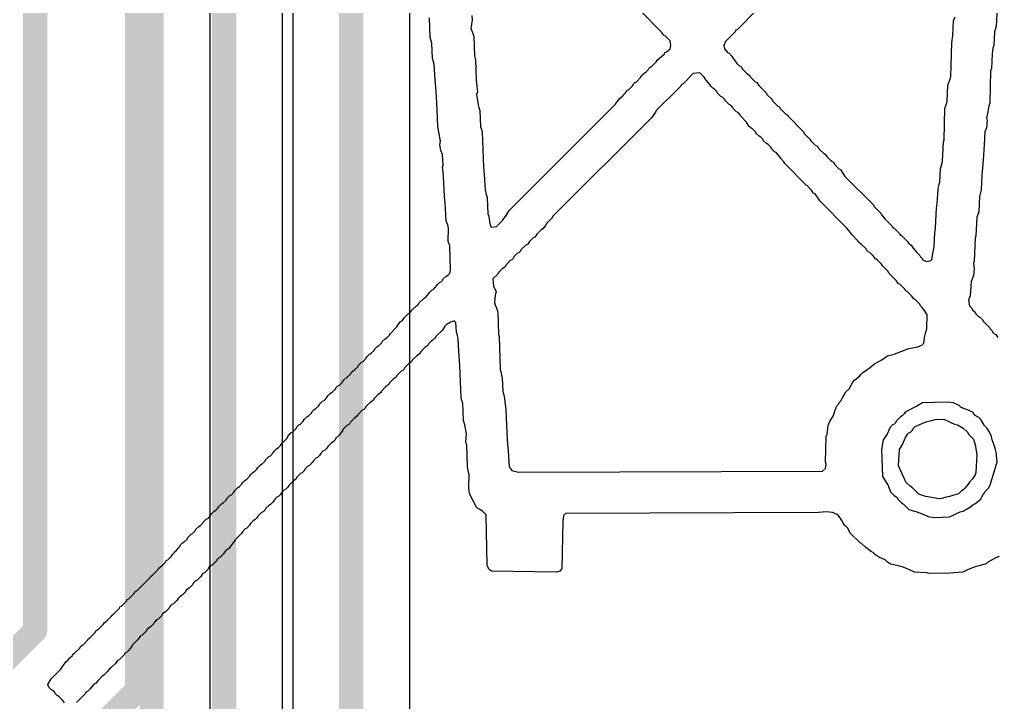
# Model space of a CAD drawing. Header units: millimetres. Extents: x 0 to 172, y 0 to 138.
# Drawn here: x 14.38 to 22.61, y 73.26 to 79.02 of the extents above; entities that cross this region are included whole.
import ezdxf

# ---------------------------------------------------------------- set-up
doc = ezdxf.new("R2010")
doc.units = ezdxf.units.MM
for name, color, linetype in [('BottomLayer', 5, 'Continuous'), ('TopLayer', 1, 'Continuous'), ('TopOverlay', 2, 'Continuous')]:
    doc.layers.add(name, color=color, linetype=linetype)

msp = doc.modelspace()

# ---------------------------------------------------------------- linework, layer by layer
at = {"layer": 'BottomLayer'}
for p, q in [((15.9829, 67.3437), (15.9829, 81.7281)), ((17.6625, 68.1031), (17.6625, 81.4024)), ((16.6783, 81.1985), (16.6783, 68.1031))]:
    msp.add_line(p, q, dxfattribs=at)
at = {"layer": 'BottomLayer', "const_width": 0.2032}
for points in [[(15.4909, 67.1399), (15.4909, 82.2516)], [(17.1704, 67.8434), (17.1704, 81.4024)]]:
    msp.add_lwpolyline(points, dxfattribs=at)
at = {"layer": 'TopLayer'}
msp.add_line((16.5929, 72.819), (16.5929, 88.9031), dxfattribs=at)
at = {"layer": 'TopLayer', "const_width": 0.2032}
for points in [[(16.1008, 72.819), (16.1008, 88.9031)], [(15.367, 73.367), (15.367, 88.4982)], [(14.5094, 73.8692), (14.5094, 88.2082)], [(11.4046, 70.7644), (14.5094, 73.8692)], [(10.2244, 68.2244), (15.367, 73.367)]]:
    msp.add_lwpolyline(points, dxfattribs=at)
at = {"layer": 'TopLayer', "const_width": 0.1016}
for points in [[(14.4586, 73.8692, 1), (14.5602, 73.8692, 1)], [(14.4586, 73.8692, 1), (14.5602, 73.8692, 1)], [(15.3162, 73.367, 1), (15.4178, 73.367, 1)], [(15.3162, 73.367, 1), (15.4178, 73.367, 1)]]:
    msp.add_lwpolyline(points, format="xyb", close=True, dxfattribs=at)
at = {"layer": 'TopOverlay'}
for p, q in [((18.1845, 79.0502), (18.1879, 79.0126)), ((19.7867, 78.9064), (19.6018, 79.0913)), ((20.581, 79.0913), (20.4201, 78.9304)), ((22.2414, 79.0057), (22.2551, 79.0399)), ((22.6077, 79.1118), (22.6009, 78.9612)), ((17.8353, 78.8653), (17.8284, 79.0297)), ((18.1811, 78.9578), (18.1776, 78.9407)), ((18.1879, 79.0126), (18.1811, 78.9578)), ((22.2345, 78.8825), (22.2414, 79.0057)), ((22.6009, 78.9612), (22.594, 78.9407)), ((18.1776, 78.9407), (18.1845, 78.9201)), ((18.1845, 78.9201), (18.2016, 78.8756)), ((18.2016, 78.8756), (18.2085, 78.7113)), ((19.7936, 78.8927), (19.7867, 78.9064)), ((19.8038, 78.8825), (19.7936, 78.8927)), ((19.8175, 78.8756), (19.8038, 78.8825)), ((19.8552, 78.838), (19.8175, 78.8756)), ((20.4029, 78.9133), (20.3584, 78.8688)), ((20.4098, 78.927), (20.4029, 78.9133)), ((20.4201, 78.9304), (20.4098, 78.927)), ((22.2277, 78.8208), (22.2345, 78.8825)), ((22.5872, 78.9133), (22.5803, 78.7969)), ((22.594, 78.9407), (22.5872, 78.9133)), ((17.8421, 78.838), (17.8353, 78.8653)), ((17.849, 78.8174), (17.8421, 78.838)), ((17.8558, 78.6873), (17.849, 78.8174)), ((19.862, 78.7969), (19.8552, 78.838)), ((19.8552, 78.7695), (19.862, 78.7969)), ((20.3208, 78.8311), (20.3071, 78.7969)), ((20.3071, 78.7969), (20.3139, 78.7695)), ((20.355, 78.8653), (20.3208, 78.8311)), ((20.3584, 78.8688), (20.355, 78.8653)), ((22.2174, 78.5367), (22.2277, 78.8208)), ((22.5803, 78.7969), (22.5735, 78.7763)), ((18.2085, 78.7113), (18.2153, 78.677)), ((19.7867, 78.7079), (19.8072, 78.7284)), ((19.8072, 78.7284), (19.8107, 78.7387)), ((19.8107, 78.7387), (19.8244, 78.7455)), ((19.8244, 78.7455), (19.8552, 78.7695)), ((20.3139, 78.7695), (20.3379, 78.7387)), ((20.3379, 78.7387), (20.3516, 78.7318)), ((20.3516, 78.7318), (20.3756, 78.7079)), ((22.5666, 78.7284), (22.5598, 78.6051)), ((22.5735, 78.7763), (22.5666, 78.7284)), ((17.8627, 78.6599), (17.8558, 78.6873)), ((17.8695, 78.6394), (17.8627, 78.6599)), ((17.8764, 78.5093), (17.8695, 78.6394)), ((18.2153, 78.677), (18.2221, 78.5059)), ((19.7011, 78.6223), (19.7388, 78.6599)), ((19.7388, 78.6599), (19.7456, 78.6736)), ((19.7456, 78.6736), (19.7867, 78.7079)), ((20.3756, 78.7079), (20.3824, 78.6942)), ((20.3824, 78.6942), (20.4166, 78.6462)), ((20.4166, 78.6462), (20.4338, 78.6291)), ((20.4338, 78.6291), (20.4474, 78.6223)), ((19.6155, 78.5435), (19.6566, 78.5778)), ((19.6566, 78.5778), (19.6703, 78.5915)), ((19.6703, 78.5915), (19.6772, 78.6051)), ((19.6772, 78.6051), (19.6874, 78.6154)), ((19.6874, 78.6154), (19.7011, 78.6223)), ((20.0503, 78.5606), (19.9613, 78.4716)), ((20.1051, 78.5675), (20.0503, 78.5606)), ((20.1428, 78.5298), (20.1051, 78.5675)), ((20.4474, 78.6223), (20.4577, 78.612)), ((20.4577, 78.612), (20.4646, 78.5983)), ((20.4646, 78.5983), (20.5022, 78.5606)), ((20.5022, 78.5606), (20.5159, 78.5538)), ((20.5159, 78.5538), (20.5262, 78.5435)), ((22.5529, 78.5846), (22.5461, 78.3107)), ((22.5598, 78.6051), (22.5529, 78.5846)), ((17.8866, 78.4169), (17.8764, 78.5093)), ((18.2221, 78.5059), (18.229, 78.4511)), ((19.5402, 78.4614), (19.5471, 78.4751)), ((19.5471, 78.4751), (19.5573, 78.4853)), ((19.5573, 78.4853), (19.571, 78.4922)), ((19.571, 78.4922), (19.6087, 78.5298)), ((19.6087, 78.5298), (19.6155, 78.5435)), ((19.951, 78.4682), (19.9442, 78.4545)), ((19.9613, 78.4716), (19.951, 78.4682)), ((20.1496, 78.5161), (20.1428, 78.5298)), ((20.1599, 78.5059), (20.1496, 78.5161)), ((20.1907, 78.4682), (20.1599, 78.5059)), ((20.1975, 78.4545), (20.1907, 78.4682)), ((20.5262, 78.5435), (20.533, 78.5298)), ((20.533, 78.5298), (20.5707, 78.4922)), ((20.5707, 78.4922), (20.5844, 78.4853)), ((20.5844, 78.4853), (20.6015, 78.4614)), ((22.1866, 78.3278), (22.1935, 78.4648)), ((22.1935, 78.4648), (22.2106, 78.5093)), ((22.2106, 78.5093), (22.2174, 78.5367)), ((17.8935, 78.2594), (17.8866, 78.4169)), ((18.2324, 78.4066), (18.2256, 78.386)), ((18.2256, 78.386), (18.2393, 78.297)), ((18.229, 78.4511), (18.2324, 78.4066)), ((19.458, 78.3724), (19.4649, 78.386)), ((19.4649, 78.386), (19.4786, 78.3997)), ((19.4786, 78.3997), (19.4854, 78.4134)), ((19.4854, 78.4134), (19.5094, 78.4305)), ((19.5094, 78.4305), (19.5402, 78.4614)), ((19.9442, 78.4545), (19.7388, 78.2491)), ((20.2146, 78.4374), (20.1975, 78.4545)), ((20.2283, 78.4305), (20.2146, 78.4374)), ((20.2455, 78.4134), (20.2283, 78.4305)), ((20.2523, 78.3997), (20.2455, 78.4134)), ((20.2831, 78.3689), (20.2523, 78.3997)), ((20.6015, 78.4614), (20.6631, 78.3997)), ((20.6631, 78.3997), (20.67, 78.386)), ((20.67, 78.386), (20.7111, 78.345)), ((18.4995, 77.4069), (19.3964, 78.3039)), ((19.3964, 78.3039), (19.4033, 78.3176)), ((19.4033, 78.3176), (19.4341, 78.3552)), ((19.4341, 78.3552), (19.458, 78.3724)), ((20.2968, 78.3621), (20.2831, 78.3689)), ((20.3139, 78.345), (20.2968, 78.3621)), ((20.3208, 78.3313), (20.3139, 78.345)), ((20.3516, 78.3005), (20.3208, 78.3313)), ((20.3653, 78.2936), (20.3516, 78.3005)), ((20.7111, 78.345), (20.7179, 78.3313)), ((20.7179, 78.3313), (20.7624, 78.2868)), ((22.1763, 78.2902), (22.1866, 78.3278)), ((22.5461, 78.3107), (22.5392, 78.2902)), ((17.9003, 78.1156), (17.8935, 78.2594)), ((18.2393, 78.297), (18.2461, 78.2765)), ((18.2461, 78.2765), (18.253, 78.2491)), ((18.253, 78.2491), (18.2598, 78.1122)), ((19.7319, 78.2354), (19.6977, 78.1875)), ((19.7388, 78.2491), (19.7319, 78.2354)), ((20.3824, 78.2765), (20.3653, 78.2936)), ((20.3893, 78.2628), (20.3824, 78.2765)), ((20.4132, 78.2388), (20.3893, 78.2628)), ((20.4269, 78.232), (20.4132, 78.2388)), ((20.444, 78.2149), (20.4269, 78.232)), ((20.7624, 78.2868), (20.7727, 78.2833)), ((20.7727, 78.2833), (20.7795, 78.2696)), ((20.7795, 78.2696), (20.8309, 78.2183)), ((20.8309, 78.2183), (20.8412, 78.2149)), ((22.1626, 78.0026), (22.1695, 78.2696)), ((22.1695, 78.2696), (22.1763, 78.2902)), ((22.529, 78.2388), (22.5221, 78.1977)), ((22.5392, 78.2902), (22.529, 78.2388)), ((19.6977, 78.1875), (18.8692, 77.359)), ((20.4509, 78.2012), (20.444, 78.2149)), ((20.4988, 78.1532), (20.4509, 78.2012)), ((20.5193, 78.119), (20.4988, 78.1532)), ((20.8412, 78.2149), (20.848, 78.2012)), ((20.848, 78.2012), (20.9781, 78.0711)), ((22.5221, 78.1977), (22.5187, 78.1875)), ((22.5187, 78.1875), (22.5255, 78.1669)), ((22.5255, 78.1669), (22.5187, 78.1053)), ((17.9209, 77.9923), (17.9003, 78.1156)), ((18.2598, 78.1122), (18.2667, 78.0916)), ((18.2667, 78.0916), (18.2735, 78.0642)), ((18.2735, 78.0642), (18.2838, 77.7732)), ((20.5365, 78.1019), (20.5193, 78.119)), ((20.5502, 78.095), (20.5365, 78.1019)), ((20.5741, 78.0711), (20.5502, 78.095)), ((20.581, 78.0574), (20.5741, 78.0711)), ((20.6049, 78.0334), (20.581, 78.0574)), ((20.9781, 78.0711), (20.9849, 78.0574)), ((20.9849, 78.0574), (21.0329, 78.0095)), ((22.505, 78.0711), (22.4982, 77.9615)), ((22.5187, 78.1053), (22.505, 78.0711)), ((17.9175, 77.9615), (17.9209, 77.9923)), ((20.6186, 78.0266), (20.6049, 78.0334)), ((20.6357, 78.0095), (20.6186, 78.0266)), ((20.6426, 77.9958), (20.6357, 78.0095)), ((20.6666, 77.9718), (20.6426, 77.9958)), ((20.6803, 77.9649), (20.6666, 77.9718)), ((21.0329, 78.0095), (21.0397, 77.9958)), ((21.0397, 77.9958), (21.0774, 77.9581)), ((22.1489, 77.8246), (22.1558, 77.9821)), ((22.1558, 77.9821), (22.1626, 78.0026)), ((17.9243, 77.9136), (17.9175, 77.9615)), ((17.938, 77.8794), (17.9243, 77.9136)), ((20.7042, 77.941), (20.6803, 77.9649)), ((20.7111, 77.9273), (20.7042, 77.941)), ((20.735, 77.9033), (20.7111, 77.9273)), ((20.7487, 77.8965), (20.735, 77.9033)), ((20.7795, 77.8588), (20.7487, 77.8965)), ((21.0774, 77.9581), (21.0911, 77.9513)), ((21.0911, 77.9513), (21.1013, 77.941)), ((21.1013, 77.941), (21.1082, 77.9273)), ((21.1082, 77.9273), (21.1459, 77.8896)), ((21.1459, 77.8896), (21.1595, 77.8828)), ((22.4982, 77.9615), (22.4913, 77.8314)), ((17.9448, 77.7903), (17.938, 77.8794)), ((20.7864, 77.8451), (20.7795, 77.8588)), ((20.8138, 77.8177), (20.7864, 77.8451)), ((20.8206, 77.804), (20.8138, 77.8177)), ((21.0021, 77.6226), (20.8206, 77.804)), ((21.1595, 77.8828), (21.1767, 77.8588)), ((21.1767, 77.8588), (21.2075, 77.828)), ((21.2075, 77.828), (21.2212, 77.8212)), ((21.2212, 77.8212), (21.2314, 77.8109)), ((21.2314, 77.8109), (21.2383, 77.7972)), ((22.1421, 77.7972), (22.1489, 77.8246)), ((22.4913, 77.8314), (22.481, 77.7048)), ((17.938, 77.7698), (17.9448, 77.7903)), ((17.9414, 77.7595), (17.938, 77.7698)), ((17.9483, 77.6979), (17.9414, 77.7595)), ((18.2838, 77.7732), (18.2906, 77.7116)), ((21.2383, 77.7972), (21.2759, 77.7595)), ((21.2759, 77.7595), (21.2896, 77.7527)), ((21.2896, 77.7527), (21.3273, 77.6945)), ((22.125, 77.65), (22.1318, 77.7595)), ((22.1318, 77.7595), (22.1421, 77.7972)), ((17.9551, 77.5267), (17.9483, 77.6979)), ((18.2906, 77.7116), (18.2975, 77.5815)), ((21.3273, 77.6945), (21.5669, 77.4548)), ((22.1181, 77.6226), (22.125, 77.65)), ((22.481, 77.7048), (22.4742, 77.5815)), ((18.2975, 77.5815), (18.3077, 77.5439)), ((21.0158, 77.6157), (21.0021, 77.6226)), ((21.0192, 77.6055), (21.0158, 77.6157)), ((21.0466, 77.5781), (21.0192, 77.6055)), ((21.0534, 77.5644), (21.0466, 77.5781)), ((21.0637, 77.5541), (21.0534, 77.5644)), ((22.1044, 77.4651), (22.1113, 77.5884)), ((22.1113, 77.5884), (22.1181, 77.6226)), ((22.4742, 77.5815), (22.4605, 77.5267)), ((17.962, 77.472), (17.9551, 77.5267)), ((18.3077, 77.5439), (18.3146, 77.5165)), ((18.3146, 77.5165), (18.3214, 77.3795)), ((21.0774, 77.5473), (21.0637, 77.5541)), ((21.1082, 77.5028), (21.0774, 77.5473)), ((21.115, 77.4891), (21.1082, 77.5028)), ((21.3444, 77.2597), (21.115, 77.4891)), ((22.4605, 77.5267), (22.4536, 77.3966)), ((17.9688, 77.3213), (17.962, 77.472)), ((18.4721, 77.359), (18.4995, 77.4069)), ((21.5669, 77.4548), (21.5738, 77.4411)), ((21.5738, 77.4411), (21.6286, 77.3864)), ((22.0908, 77.2597), (22.0976, 77.4309)), ((22.0976, 77.4309), (22.1044, 77.4651)), ((22.4536, 77.3966), (22.4365, 77.3521)), ((17.9825, 77.2871), (17.9688, 77.3213)), ((18.3214, 77.3795), (18.3283, 77.359)), ((18.3283, 77.359), (18.3351, 77.3111)), ((18.3351, 77.3111), (18.342, 77.2768)), ((18.3933, 77.2734), (18.4447, 77.3247)), ((18.4447, 77.3247), (18.4515, 77.3384)), ((18.4515, 77.3384), (18.4721, 77.359)), ((18.8623, 77.3453), (18.8144, 77.2974)), ((18.8692, 77.359), (18.8623, 77.3453)), ((21.6286, 77.3864), (21.6354, 77.3727)), ((21.6354, 77.3727), (21.6662, 77.335)), ((21.6662, 77.335), (21.7244, 77.2768)), ((22.4365, 77.3521), (22.4297, 77.1947)), ((17.9893, 77.2597), (17.9825, 77.2871)), ((17.9859, 77.1467), (17.9893, 77.2597)), ((18.342, 77.2768), (18.3522, 77.2665)), ((18.3522, 77.2665), (18.3933, 77.2734)), ((18.7699, 77.246), (18.7323, 77.2083)), ((18.7836, 77.2529), (18.7699, 77.246)), ((18.8076, 77.2837), (18.7836, 77.2529)), ((18.8144, 77.2974), (18.8076, 77.2837)), ((21.3752, 77.222), (21.3444, 77.2597)), ((21.7244, 77.2768), (21.7279, 77.2665)), ((21.7279, 77.2665), (21.7415, 77.2597)), ((21.7415, 77.2597), (21.7861, 77.2152)), ((22.0839, 77.2186), (22.0908, 77.2597)), ((17.9996, 77.1125), (17.9859, 77.1467)), ((18.6706, 77.1467), (18.6638, 77.133)), ((18.7014, 77.1775), (18.6706, 77.1467)), ((18.7151, 77.1844), (18.7014, 77.1775)), ((18.7254, 77.1947), (18.7151, 77.1844)), ((18.7323, 77.2083), (18.7254, 77.1947)), ((21.3821, 77.2083), (21.3752, 77.222)), ((21.4369, 77.1536), (21.3821, 77.2083)), ((21.4437, 77.1399), (21.4369, 77.1536)), ((21.7861, 77.2152), (21.7895, 77.2049)), ((21.7895, 77.2049), (21.8032, 77.1981)), ((21.8032, 77.1981), (21.8545, 77.1467)), ((21.8545, 77.1467), (21.8614, 77.133)), ((22.0771, 77.1022), (22.0839, 77.2186)), ((22.4228, 77.1741), (22.416, 76.9824)), ((22.4297, 77.1947), (22.4228, 77.1741)), ((18.0065, 76.9071), (17.9996, 77.1125)), ((18.5953, 77.0646), (18.585, 77.0543)), ((18.6022, 77.0783), (18.5953, 77.0646)), ((18.6398, 77.1159), (18.6022, 77.0783)), ((18.6535, 77.1228), (18.6398, 77.1159)), ((18.6638, 77.133), (18.6535, 77.1228)), ((21.454, 77.1296), (21.4437, 77.1399)), ((21.4677, 77.1228), (21.454, 77.1296)), ((21.5053, 77.0851), (21.4677, 77.1228)), ((21.5122, 77.0714), (21.5053, 77.0851)), ((21.5224, 77.0611), (21.5122, 77.0714)), ((21.8614, 77.133), (21.8853, 77.1159)), ((21.8853, 77.1159), (21.9025, 77.0919)), ((21.9025, 77.0919), (21.9333, 77.0543)), ((22.0702, 77.0611), (22.0771, 77.1022)), ((18.5097, 76.9858), (18.4721, 76.9482)), ((18.5234, 76.9927), (18.5097, 76.9858)), ((18.5337, 77.0029), (18.5234, 76.9927)), ((18.5405, 77.0166), (18.5337, 77.0029)), ((18.5713, 77.0474), (18.5405, 77.0166)), ((18.585, 77.0543), (18.5713, 77.0474)), ((21.5361, 77.0543), (21.5224, 77.0611)), ((21.5669, 77.0235), (21.5361, 77.0543)), ((21.5841, 76.9995), (21.5669, 77.0235)), ((21.5978, 76.9927), (21.5841, 76.9995)), ((21.6354, 76.955), (21.5978, 76.9927)), ((21.9333, 77.0543), (21.9572, 77.0303)), ((21.9572, 77.0303), (21.9641, 77.0166)), ((21.9641, 77.0166), (21.9778, 77.0029)), ((21.9778, 77.0029), (21.9812, 76.9927)), ((21.9812, 76.9927), (22.0154, 76.979)), ((22.0154, 76.979), (22.0497, 76.9858)), ((22.0497, 76.9858), (22.0599, 76.9961)), ((22.0599, 76.9961), (22.0702, 77.0611)), ((22.416, 76.9824), (22.4091, 76.9619)), ((17.9996, 76.8797), (18.0065, 76.9071)), ((18.4413, 76.9173), (18.4104, 76.8865)), ((18.4549, 76.9242), (18.4413, 76.9173)), ((18.4652, 76.9345), (18.4549, 76.9242)), ((18.4721, 76.9482), (18.4652, 76.9345)), ((21.6423, 76.9413), (21.6354, 76.955)), ((21.6902, 76.8934), (21.6423, 76.9413)), ((22.4091, 76.9619), (22.416, 76.9139)), ((22.416, 76.9139), (22.4091, 76.8591)), ((17.9277, 76.8078), (17.938, 76.8181)), ((17.938, 76.8181), (17.9448, 76.8318)), ((17.9448, 76.8318), (17.9688, 76.8557)), ((17.9688, 76.8557), (17.9825, 76.8626)), ((17.9825, 76.8626), (17.9996, 76.8797)), ((18.4036, 76.8728), (18.3625, 76.8318)), ((18.3625, 76.8318), (18.3694, 76.7701)), ((18.4104, 76.8865), (18.4036, 76.8728)), ((21.697, 76.8797), (21.6902, 76.8934)), ((21.7587, 76.8181), (21.697, 76.8797)), ((21.7758, 76.7941), (21.7587, 76.8181)), ((22.4091, 76.8591), (22.3886, 76.8112)), ((17.8319, 76.7188), (17.8524, 76.7393)), ((17.8524, 76.7393), (17.8661, 76.7462)), ((17.8661, 76.7462), (17.9003, 76.7872)), ((17.9003, 76.7872), (17.914, 76.8009)), ((17.914, 76.8009), (17.9277, 76.8078)), ((18.3694, 76.7701), (18.3899, 76.7222)), ((21.7895, 76.7872), (21.7758, 76.7941)), ((21.834, 76.7427), (21.7895, 76.7872)), ((21.8408, 76.729), (21.834, 76.7427)), ((22.3886, 76.8112), (22.3818, 76.688)), ((17.7394, 76.6263), (17.7839, 76.6708)), ((17.7839, 76.6708), (17.7976, 76.6777)), ((17.7976, 76.6777), (17.8319, 76.7188)), ((18.3831, 76.6948), (18.3762, 76.6332)), ((18.3899, 76.7222), (18.3831, 76.6948)), ((21.8511, 76.7256), (21.8408, 76.729)), ((21.8888, 76.688), (21.8511, 76.7256)), ((21.9059, 76.664), (21.8888, 76.688)), ((21.9196, 76.6572), (21.9059, 76.664)), ((21.9572, 76.6195), (21.9196, 76.6572)), ((22.3818, 76.688), (22.3681, 76.6537)), ((22.3681, 76.6537), (22.3749, 76.6058)), ((17.6675, 76.5476), (17.6847, 76.5716)), ((17.6847, 76.5716), (17.7223, 76.6092)), ((17.7223, 76.6092), (17.7326, 76.6126)), ((17.7326, 76.6126), (17.7394, 76.6263)), ((18.3762, 76.6332), (18.3831, 76.6126)), ((18.3831, 76.6126), (18.3967, 76.5784)), ((18.3967, 76.5784), (18.4036, 76.551)), ((21.9641, 76.6058), (21.9572, 76.6195)), ((21.9778, 76.5921), (21.9641, 76.6058)), ((21.9846, 76.5784), (21.9778, 76.5921)), ((21.9983, 76.5647), (21.9846, 76.5784)), ((22.3749, 76.6058), (22.3954, 76.5853)), ((22.3954, 76.5853), (22.4023, 76.5716)), ((22.4023, 76.5716), (22.4228, 76.551)), ((17.5991, 76.4791), (17.6162, 76.5031)), ((17.6162, 76.5031), (17.6538, 76.5408)), ((17.6538, 76.5408), (17.6675, 76.5476)), ((18.4036, 76.551), (18.4104, 76.3662)), ((22.0189, 76.5305), (21.9983, 76.5647)), ((22.0154, 76.4107), (22.0189, 76.5305)), ((22.4228, 76.551), (22.4297, 76.5373)), ((22.4297, 76.5373), (22.4468, 76.5202)), ((22.4468, 76.5202), (22.4605, 76.5134)), ((22.4605, 76.5134), (22.4845, 76.4894)), ((22.4845, 76.4894), (22.4913, 76.4757)), ((17.4998, 76.373), (17.5546, 76.4278)), ((17.5546, 76.4278), (17.5614, 76.4415)), ((17.5614, 76.4415), (17.5854, 76.4723)), ((17.5854, 76.4723), (17.5991, 76.4791)), ((17.9585, 76.4346), (17.938, 76.4004)), ((17.9688, 76.4449), (17.9585, 76.4346)), ((18.003, 76.4654), (17.9688, 76.4449)), ((18.0373, 76.4791), (18.003, 76.4654)), ((18.051, 76.4654), (18.0373, 76.4791)), ((18.0578, 76.3833), (18.051, 76.4654)), ((22.0086, 76.3833), (22.0154, 76.4107)), ((22.4913, 76.4757), (22.5461, 76.4209)), ((22.5461, 76.4209), (22.5529, 76.4072)), ((22.5529, 76.4072), (22.5666, 76.3935)), ((17.4313, 76.3045), (17.4553, 76.3285)), ((17.4553, 76.3285), (17.469, 76.3353)), ((17.469, 76.3353), (17.4929, 76.3593)), ((17.4929, 76.3593), (17.4998, 76.373)), ((17.8764, 76.3319), (17.8353, 76.2977)), ((17.8832, 76.3456), (17.8764, 76.3319)), ((17.938, 76.4004), (17.8832, 76.3456)), ((18.0647, 76.3559), (18.0578, 76.3833)), ((18.0715, 76.3216), (18.0647, 76.3559)), ((18.0784, 76.1779), (18.0715, 76.3216)), ((18.4104, 76.3662), (18.4173, 76.3456)), ((18.4173, 76.3456), (18.4241, 76.0717)), ((21.9915, 76.2908), (21.9983, 76.3388)), ((21.9983, 76.3388), (22.0086, 76.3833)), ((22.5666, 76.3935), (22.5735, 76.3798)), ((22.5735, 76.3798), (22.5837, 76.3696)), ((22.5837, 76.3696), (22.5974, 76.3627)), ((22.5974, 76.3627), (22.6146, 76.3388)), ((17.3628, 76.2292), (17.3697, 76.2429)), ((17.3697, 76.2429), (17.3868, 76.26)), ((17.3868, 76.26), (17.4005, 76.2669)), ((17.4005, 76.2669), (17.4245, 76.2908)), ((17.4245, 76.2908), (17.4313, 76.3045)), ((17.7908, 76.2532), (17.7531, 76.2155)), ((17.8147, 76.2703), (17.7908, 76.2532)), ((17.8216, 76.284), (17.8147, 76.2703)), ((17.8353, 76.2977), (17.8216, 76.284)), ((21.8066, 76.2224), (21.8648, 76.2463)), ((21.8648, 76.2463), (21.9127, 76.2532)), ((21.9127, 76.2532), (21.9401, 76.26)), ((21.9401, 76.26), (21.9744, 76.2737)), ((21.9744, 76.2737), (21.9915, 76.2908)), ((17.2704, 76.1368), (17.2944, 76.1607)), ((17.2944, 76.1607), (17.3012, 76.1744)), ((17.3012, 76.1744), (17.3252, 76.1984)), ((17.3252, 76.1984), (17.3389, 76.2052)), ((17.3389, 76.2052), (17.3628, 76.2292)), ((17.7223, 76.1847), (17.6847, 76.147)), ((17.7463, 76.2018), (17.7223, 76.1847)), ((17.7531, 76.2155), (17.7463, 76.2018)), ((18.0852, 76.1025), (18.0784, 76.1779)), ((21.6388, 76.1505), (21.6868, 76.1847)), ((21.6868, 76.1847), (21.7415, 76.1984)), ((21.7415, 76.1984), (21.8066, 76.2224)), ((17.2019, 76.0683), (17.2259, 76.0923)), ((17.2259, 76.0923), (17.2327, 76.106)), ((17.2327, 76.106), (17.2567, 76.1299)), ((17.2567, 76.1299), (17.2704, 76.1368)), ((17.623, 76.0854), (17.6162, 76.0717)), ((17.6538, 76.1162), (17.623, 76.0854)), ((17.6778, 76.1334), (17.6538, 76.1162)), ((17.6847, 76.147), (17.6778, 76.1334)), ((18.0955, 75.8321), (18.0852, 76.1025)), ((21.4951, 76.0546), (21.543, 76.0888)), ((21.543, 76.0888), (21.5635, 76.1094)), ((21.5635, 76.1094), (21.5772, 76.1162)), ((21.5772, 76.1162), (21.6388, 76.1505)), ((17.1026, 75.9759), (17.1266, 75.9998)), ((17.1266, 75.9998), (17.1403, 76.0067)), ((17.1403, 76.0067), (17.1643, 76.0306)), ((17.1643, 76.0306), (17.1711, 76.0443)), ((17.1711, 76.0443), (17.1882, 76.0615)), ((17.1882, 76.0615), (17.2019, 76.0683)), ((17.5477, 76.0033), (17.5237, 75.9861)), ((17.5546, 76.017), (17.5477, 76.0033)), ((17.5922, 76.0546), (17.5546, 76.017)), ((17.6059, 76.0615), (17.5922, 76.0546)), ((17.6162, 76.0717), (17.6059, 76.0615)), ((18.4241, 76.0717), (18.431, 76.0512)), ((18.431, 76.0512), (18.4378, 76.0033)), ((18.4378, 76.0033), (18.4413, 75.9998)), ((18.4413, 75.9998), (18.4481, 75.8834)), ((21.4197, 75.9861), (21.4403, 76.0067)), ((21.4403, 76.0067), (21.4505, 76.0101)), ((21.4505, 76.0101), (21.4574, 76.0238)), ((21.4574, 76.0238), (21.4814, 76.0478)), ((21.4814, 76.0478), (21.4951, 76.0546)), ((17.0342, 75.9006), (17.041, 75.9142)), ((17.041, 75.9142), (17.0581, 75.9314)), ((17.0581, 75.9314), (17.0718, 75.9382)), ((17.0718, 75.9382), (17.0958, 75.9622)), ((17.0958, 75.9622), (17.1026, 75.9759)), ((17.4621, 75.9245), (17.4245, 75.8869)), ((17.4861, 75.9416), (17.4621, 75.9245)), ((17.4929, 75.9553), (17.4861, 75.9416)), ((17.5237, 75.9861), (17.4929, 75.9553)), ((21.3615, 75.9074), (21.3958, 75.969)), ((21.3958, 75.969), (21.406, 75.9793)), ((21.406, 75.9793), (21.4197, 75.9861)), ((16.9417, 75.8081), (16.9657, 75.8321)), ((16.9657, 75.8321), (16.9726, 75.8458)), ((16.9726, 75.8458), (16.9965, 75.8697)), ((16.9965, 75.8697), (17.0102, 75.8766)), ((17.0102, 75.8766), (17.0342, 75.9006)), ((17.3936, 75.856), (17.3628, 75.8252)), ((17.4176, 75.8732), (17.3936, 75.856)), ((17.4245, 75.8869), (17.4176, 75.8732)), ((18.1023, 75.8047), (18.0955, 75.8321)), ((18.4481, 75.8834), (18.4549, 75.856)), ((18.4549, 75.856), (18.4618, 75.8218)), ((21.2931, 75.8047), (21.3341, 75.88)), ((21.3341, 75.88), (21.3615, 75.9074)), ((16.8733, 75.7396), (16.8972, 75.7636)), ((16.8972, 75.7636), (16.9041, 75.7773)), ((16.9041, 75.7773), (16.928, 75.8013)), ((16.928, 75.8013), (16.9417, 75.8081)), ((17.2944, 75.7568), (17.2875, 75.7431)), ((17.332, 75.7944), (17.2944, 75.7568)), ((17.3457, 75.8013), (17.332, 75.7944)), ((17.356, 75.8115), (17.3457, 75.8013)), ((17.3628, 75.8252), (17.356, 75.8115)), ((18.1092, 75.7842), (18.1023, 75.8047)), ((18.116, 75.6404), (18.1092, 75.7842)), ((18.4618, 75.8218), (18.4721, 75.7294)), ((21.2417, 75.7191), (21.2588, 75.7636)), ((21.2588, 75.7636), (21.2725, 75.7773)), ((21.2725, 75.7773), (21.2794, 75.791)), ((21.2794, 75.791), (21.2931, 75.8047)), ((21.9333, 75.7602), (21.834, 75.7088)), ((21.9812, 75.7876), (21.9333, 75.7602)), ((22.1935, 75.7944), (21.9812, 75.7876)), ((22.2414, 75.7876), (22.1935, 75.7944)), ((22.2893, 75.767), (22.2414, 75.7876)), ((22.3064, 75.7499), (22.2893, 75.767)), ((22.3509, 75.7328), (22.3064, 75.7499)), ((16.774, 75.6472), (16.798, 75.6712)), ((16.798, 75.6712), (16.8116, 75.678)), ((16.8116, 75.678), (16.8356, 75.702)), ((16.8356, 75.702), (16.8425, 75.7157)), ((16.8425, 75.7157), (16.8596, 75.7328)), ((16.8596, 75.7328), (16.8733, 75.7396)), ((17.219, 75.6746), (17.1951, 75.6575)), ((17.2259, 75.6883), (17.219, 75.6746)), ((17.2636, 75.7259), (17.2259, 75.6883)), ((17.2772, 75.7328), (17.2636, 75.7259)), ((17.2875, 75.7431), (17.2772, 75.7328)), ((18.4721, 75.7294), (18.4823, 75.4726)), ((21.2006, 75.6301), (21.2314, 75.6814)), ((21.2314, 75.6814), (21.2417, 75.7191)), ((21.7963, 75.6712), (21.7587, 75.6335)), ((21.81, 75.678), (21.7963, 75.6712)), ((21.8271, 75.6951), (21.81, 75.678)), ((21.834, 75.7088), (21.8271, 75.6951)), ((22.3852, 75.7191), (22.3509, 75.7328)), ((22.3989, 75.7123), (22.3852, 75.7191)), ((22.4091, 75.702), (22.3989, 75.7123)), ((22.416, 75.6883), (22.4091, 75.702)), ((22.44, 75.6712), (22.416, 75.6883)), ((22.4536, 75.6643), (22.44, 75.6712)), ((22.4708, 75.6472), (22.4536, 75.6643)), ((16.7055, 75.5719), (16.7124, 75.5856)), ((16.7124, 75.5856), (16.7295, 75.6027)), ((16.7295, 75.6027), (16.7432, 75.6095)), ((16.7432, 75.6095), (16.7671, 75.6335)), ((16.7671, 75.6335), (16.774, 75.6472)), ((17.1335, 75.5959), (17.1026, 75.565)), ((17.1472, 75.6027), (17.1335, 75.5959)), ((17.1574, 75.613), (17.1472, 75.6027)), ((17.1643, 75.6267), (17.1574, 75.613)), ((17.1951, 75.6575), (17.1643, 75.6267)), ((18.1263, 75.6027), (18.116, 75.6404)), ((18.14, 75.5274), (18.1263, 75.6027)), ((21.1767, 75.524), (21.1869, 75.5959)), ((21.1869, 75.5959), (21.2006, 75.6301)), ((21.7279, 75.6027), (21.7039, 75.5787)), ((21.7415, 75.6095), (21.7279, 75.6027)), ((21.7518, 75.6198), (21.7415, 75.6095)), ((21.7587, 75.6335), (21.7518, 75.6198)), ((21.9025, 75.5719), (21.9196, 75.589)), ((21.9196, 75.589), (22.0154, 75.6301)), ((22.0154, 75.6301), (22.0599, 75.6404)), ((22.0599, 75.6404), (22.0873, 75.6472)), ((22.0873, 75.6472), (22.1592, 75.6506)), ((22.1592, 75.6506), (22.2482, 75.6095)), ((22.2482, 75.6095), (22.2756, 75.6027)), ((22.2756, 75.6027), (22.3236, 75.5753)), ((22.4982, 75.5993), (22.4708, 75.6472)), ((22.5255, 75.5719), (22.4982, 75.5993)), ((16.6302, 75.4897), (16.637, 75.5034)), ((16.637, 75.5034), (16.661, 75.5342)), ((16.661, 75.5342), (16.6747, 75.5411)), ((16.6747, 75.5411), (16.7055, 75.5719)), ((17.065, 75.5137), (17.041, 75.4897)), ((17.0958, 75.5514), (17.065, 75.5137)), ((17.1026, 75.565), (17.0958, 75.5514)), ((18.1366, 75.4555), (18.14, 75.5274)), ((21.163, 75.2912), (21.1698, 75.5034)), ((21.1698, 75.5034), (21.1767, 75.524)), ((21.6834, 75.524), (21.6491, 75.476)), ((21.7039, 75.5787), (21.6834, 75.524)), ((21.834, 75.4897), (21.8545, 75.524)), ((21.8545, 75.524), (21.8648, 75.5342)), ((21.8648, 75.5342), (21.8785, 75.5411)), ((21.8785, 75.5411), (21.8956, 75.5582)), ((21.8956, 75.5582), (21.9025, 75.5719)), ((22.3236, 75.5753), (22.3612, 75.5377)), ((22.3612, 75.5377), (22.3681, 75.524)), ((22.3681, 75.524), (22.4091, 75.4829)), ((22.5427, 75.5479), (22.5255, 75.5719)), ((22.5598, 75.5034), (22.5427, 75.5479)), ((22.5666, 75.476), (22.5598, 75.5034)), ((16.5583, 75.411), (16.5754, 75.4281)), ((16.5754, 75.4281), (16.5823, 75.4418)), ((16.5823, 75.4418), (16.6302, 75.4897)), ((16.9726, 75.4213), (16.9657, 75.4076)), ((17.0034, 75.4521), (16.9726, 75.4213)), ((17.0171, 75.4589), (17.0034, 75.4521)), ((17.0342, 75.476), (17.0171, 75.4589)), ((17.041, 75.4897), (17.0342, 75.476)), ((18.1434, 75.4349), (18.1366, 75.4555)), ((18.1503, 75.2501), (18.1434, 75.4349)), ((18.4823, 75.4726), (18.4926, 75.3802)), ((21.6491, 75.476), (21.6354, 75.3939)), ((21.7861, 75.3939), (21.8134, 75.4418)), ((21.8134, 75.4418), (21.834, 75.4897)), ((22.4091, 75.4829), (22.4228, 75.4349)), ((22.4228, 75.4349), (22.4365, 75.3528)), ((22.5837, 75.4315), (22.5666, 75.476)), ((22.594, 75.3939), (22.5837, 75.4315)), ((16.4522, 75.3117), (16.4761, 75.3357)), ((16.4761, 75.3357), (16.4898, 75.3425)), ((16.4898, 75.3425), (16.5138, 75.3665)), ((16.5138, 75.3665), (16.5206, 75.3802)), ((16.5206, 75.3802), (16.5446, 75.4041)), ((16.5446, 75.4041), (16.5583, 75.411)), ((16.9041, 75.3459), (16.887, 75.3288)), ((16.9109, 75.3596), (16.9041, 75.3459)), ((16.9349, 75.3836), (16.9109, 75.3596)), ((16.9486, 75.3904), (16.9349, 75.3836)), ((16.9657, 75.4076), (16.9486, 75.3904)), ((18.4926, 75.3802), (18.4995, 75.2501)), ((21.6354, 75.3939), (21.6423, 75.1679)), ((21.7792, 75.2569), (21.7861, 75.3939)), ((22.4365, 75.3528), (22.4297, 75.2021)), ((22.6009, 75.3733), (22.594, 75.3939)), ((22.6077, 75.2912), (22.6009, 75.3733)), ((16.3837, 75.2432), (16.4077, 75.2672)), ((16.4077, 75.2672), (16.4214, 75.274)), ((16.4214, 75.274), (16.4453, 75.298)), ((16.4453, 75.298), (16.4522, 75.3117)), ((16.8048, 75.2535), (16.7808, 75.2295)), ((16.8185, 75.2603), (16.8048, 75.2535)), ((16.8425, 75.2843), (16.8185, 75.2603)), ((16.8493, 75.298), (16.8425, 75.2843)), ((16.8733, 75.322), (16.8493, 75.298)), ((16.887, 75.3288), (16.8733, 75.322)), ((21.1698, 75.2706), (21.163, 75.2912)), ((21.163, 75.2364), (21.1698, 75.2706)), ((21.8271, 75.1542), (21.7792, 75.2569)), ((22.594, 75.2432), (22.6077, 75.2912)), ((16.3152, 75.1679), (16.3221, 75.1816)), ((16.3221, 75.1816), (16.346, 75.2056)), ((16.346, 75.2056), (16.3597, 75.2124)), ((16.3597, 75.2124), (16.3769, 75.2295)), ((16.3769, 75.2295), (16.3837, 75.2432)), ((16.7432, 75.1919), (16.7124, 75.1611)), ((16.7569, 75.1987), (16.7432, 75.1919)), ((16.774, 75.2158), (16.7569, 75.1987)), ((16.7808, 75.2295), (16.774, 75.2158)), ((18.1571, 75.2021), (18.1503, 75.2501)), ((18.1639, 75.1816), (18.1571, 75.2021)), ((18.1605, 75.0823), (18.1639, 75.1816)), ((18.4995, 75.2501), (18.5234, 75.2193)), ((18.5234, 75.2193), (18.5782, 75.2056)), ((18.5782, 75.2056), (21.139, 75.2124)), ((21.139, 75.2124), (21.163, 75.2364)), ((22.4228, 75.1816), (22.4023, 75.1474)), ((22.4297, 75.2021), (22.4228, 75.1816)), ((22.5529, 75.1063), (22.5872, 75.2158)), ((22.5872, 75.2158), (22.594, 75.2432)), ((16.2296, 75.0823), (16.2468, 75.0994)), ((16.2468, 75.0994), (16.2536, 75.1131)), ((16.2536, 75.1131), (16.2776, 75.1371)), ((16.2776, 75.1371), (16.2913, 75.1439)), ((16.2913, 75.1439), (16.3152, 75.1679)), ((16.6439, 75.0926), (16.637, 75.0789)), ((16.6747, 75.1234), (16.6439, 75.0926)), ((16.6884, 75.1303), (16.6747, 75.1234)), ((16.7055, 75.1474), (16.6884, 75.1303)), ((16.7124, 75.1611), (16.7055, 75.1474)), ((21.6423, 75.1679), (21.6902, 75.0926)), ((21.6902, 75.0926), (21.7107, 75.0378)), ((21.8408, 75.12), (21.8271, 75.1542)), ((21.8785, 75.0823), (21.8408, 75.12)), ((22.3681, 75.1063), (22.3372, 75.0686)), ((22.3749, 75.12), (22.3681, 75.1063)), ((22.4023, 75.1474), (22.3749, 75.12)), ((22.5392, 75.0721), (22.5529, 75.1063)), ((16.1235, 74.983), (16.1475, 75.007)), ((16.1475, 75.007), (16.1612, 75.0139)), ((16.1612, 75.0139), (16.1851, 75.0378)), ((16.1851, 75.0378), (16.192, 75.0515)), ((16.192, 75.0515), (16.2159, 75.0755)), ((16.2159, 75.0755), (16.2296, 75.0823)), ((16.5754, 75.0173), (16.5583, 75.0002)), ((16.5823, 75.031), (16.5754, 75.0173)), ((16.6062, 75.0549), (16.5823, 75.031)), ((16.6199, 75.0618), (16.6062, 75.0549)), ((16.637, 75.0789), (16.6199, 75.0618)), ((18.1639, 75.0378), (18.1605, 75.0823)), ((18.1708, 75.0104), (18.1639, 75.0378)), ((18.1982, 74.9625), (18.1708, 75.0104)), ((21.7107, 75.0378), (21.7415, 75.007)), ((21.7415, 75.007), (21.7552, 75.0002)), ((21.8922, 75.0755), (21.8785, 75.0823)), ((21.9264, 75.0412), (21.8922, 75.0755)), ((21.9298, 75.0378), (21.9264, 75.0412)), ((21.947, 75.0207), (21.9298, 75.0378)), ((21.9709, 75.0104), (21.947, 75.0207)), ((22.0086, 75.0002), (21.9709, 75.0104)), ((22.2345, 75.007), (22.2072, 75.0002)), ((22.2825, 75.0207), (22.2345, 75.007)), ((22.3099, 75.0481), (22.2825, 75.0207)), ((22.3236, 75.0549), (22.3099, 75.0481)), ((22.3372, 75.0686), (22.3236, 75.0549)), ((22.4776, 74.9899), (22.4947, 75.0207)), ((22.4947, 75.0207), (22.4982, 75.0241)), ((22.4982, 75.0241), (22.505, 75.0378)), ((22.505, 75.0378), (22.5392, 75.0721)), ((16.055, 74.9146), (16.079, 74.9385)), ((16.079, 74.9385), (16.0927, 74.9454)), ((16.0927, 74.9454), (16.1167, 74.9693)), ((16.1167, 74.9693), (16.1235, 74.983)), ((16.4761, 74.9248), (16.4522, 74.9009)), ((16.4898, 74.9317), (16.4761, 74.9248)), ((16.5138, 74.9557), (16.4898, 74.9317)), ((16.5206, 74.9693), (16.5138, 74.9557)), ((16.5446, 74.9933), (16.5206, 74.9693)), ((16.5583, 75.0002), (16.5446, 74.9933)), ((18.229, 74.9043), (18.1982, 74.9625)), ((21.7552, 75.0002), (21.7655, 74.9899)), ((21.7655, 74.9899), (21.7724, 74.9762)), ((21.7724, 74.9762), (21.8032, 74.9454)), ((21.8032, 74.9454), (21.8169, 74.9385)), ((21.8169, 74.9385), (21.8648, 74.8906)), ((22.0908, 74.9865), (22.0086, 75.0002)), ((22.1113, 74.9796), (22.0908, 74.9865)), ((22.1421, 74.983), (22.1113, 74.9796)), ((22.1695, 74.9899), (22.1421, 74.983)), ((22.2072, 75.0002), (22.1695, 74.9899)), ((22.3852, 74.9111), (22.4057, 74.9317)), ((22.4057, 74.9317), (22.4194, 74.9385)), ((22.4194, 74.9385), (22.4708, 74.9762)), ((22.4708, 74.9762), (22.4776, 74.9899)), ((15.9866, 74.8393), (15.9934, 74.8529)), ((15.9934, 74.8529), (16.0174, 74.8769)), ((16.0174, 74.8769), (16.0311, 74.8838)), ((16.0311, 74.8838), (16.0482, 74.9009)), ((16.0482, 74.9009), (16.055, 74.9146)), ((16.4145, 74.8632), (16.3837, 74.8324)), ((16.4282, 74.8701), (16.4145, 74.8632)), ((16.4453, 74.8872), (16.4282, 74.8701)), ((16.4522, 74.9009), (16.4453, 74.8872)), ((18.2769, 74.8769), (18.229, 74.9043)), ((18.3077, 74.8461), (18.2769, 74.8769)), ((18.3146, 74.4216), (18.3077, 74.8461)), ((18.9753, 74.8564), (18.9582, 74.8393)), ((21.1048, 74.8632), (18.9753, 74.8564)), ((21.1732, 74.8701), (21.1048, 74.8632)), ((21.2212, 74.8632), (21.1732, 74.8701)), ((21.2554, 74.8495), (21.2212, 74.8632)), ((21.2691, 74.8427), (21.2554, 74.8495)), ((21.2931, 74.8119), (21.2691, 74.8427)), ((21.8648, 74.8906), (21.9333, 74.8701)), ((21.9333, 74.8701), (21.9778, 74.8529)), ((21.9778, 74.8529), (22.036, 74.829)), ((22.2072, 74.829), (22.2962, 74.8701)), ((22.2962, 74.8701), (22.3236, 74.8769)), ((22.3236, 74.8769), (22.3852, 74.9111)), ((15.901, 74.7537), (15.9181, 74.7708)), ((15.9181, 74.7708), (15.9249, 74.7845)), ((15.9249, 74.7845), (15.9489, 74.8084)), ((15.9489, 74.8084), (15.9626, 74.8153)), ((15.9626, 74.8153), (15.9866, 74.8393)), ((16.3221, 74.7708), (16.3152, 74.7571)), ((16.346, 74.7947), (16.3221, 74.7708)), ((16.3597, 74.8016), (16.346, 74.7947)), ((16.3769, 74.8187), (16.3597, 74.8016)), ((16.3837, 74.8324), (16.3769, 74.8187)), ((18.9514, 74.7913), (18.9445, 74.3942)), ((18.9582, 74.8393), (18.9514, 74.7913)), ((21.2999, 74.7982), (21.2931, 74.8119)), ((21.3239, 74.7537), (21.2999, 74.7982)), ((22.036, 74.829), (22.0839, 74.8221)), ((22.0839, 74.8221), (22.2072, 74.829)), ((15.7949, 74.6544), (15.8188, 74.6783)), ((15.8188, 74.6783), (15.8325, 74.6852)), ((15.8325, 74.6852), (15.8565, 74.7092)), ((15.8565, 74.7092), (15.8633, 74.7229)), ((15.8633, 74.7229), (15.8873, 74.7468)), ((15.8873, 74.7468), (15.901, 74.7537)), ((16.2468, 74.6886), (16.192, 74.6338)), ((16.2536, 74.7023), (16.2468, 74.6886)), ((16.2776, 74.7263), (16.2536, 74.7023)), ((16.2913, 74.7331), (16.2776, 74.7263)), ((16.3152, 74.7571), (16.2913, 74.7331)), ((21.3376, 74.7468), (21.3239, 74.7537)), ((21.3478, 74.7365), (21.3376, 74.7468)), ((21.3752, 74.6886), (21.3478, 74.7365)), ((21.454, 74.6099), (21.3752, 74.6886)), ((15.7264, 74.5791), (15.7332, 74.5928)), ((15.7332, 74.5928), (15.7503, 74.6099)), ((15.7503, 74.6099), (15.764, 74.6167)), ((15.764, 74.6167), (15.788, 74.6407)), ((15.788, 74.6407), (15.7949, 74.6544)), ((16.1851, 74.6201), (16.1372, 74.5585)), ((16.192, 74.6338), (16.1851, 74.6201)), ((21.4677, 74.603), (21.454, 74.6099)), ((21.5019, 74.5688), (21.4677, 74.603)), ((15.6579, 74.4969), (15.6648, 74.5106)), ((15.6648, 74.5106), (15.6785, 74.5243)), ((15.6785, 74.5243), (15.6819, 74.5346)), ((15.6819, 74.5346), (15.6956, 74.5414)), ((15.6956, 74.5414), (15.7058, 74.5517)), ((15.7058, 74.5517), (15.7127, 74.5654)), ((15.7127, 74.5654), (15.7264, 74.5791)), ((16.0961, 74.5174), (16.0653, 74.4866)), ((16.1132, 74.5414), (16.0961, 74.5174)), ((16.1372, 74.5585), (16.1132, 74.5414)), ((21.5498, 74.5346), (21.5019, 74.5688)), ((21.5635, 74.5277), (21.5498, 74.5346)), ((21.5841, 74.5072), (21.5635, 74.5277)), ((15.5484, 74.3942), (15.5894, 74.4284)), ((15.5894, 74.4284), (15.61, 74.449)), ((15.61, 74.449), (15.6134, 74.4592)), ((15.6134, 74.4592), (15.6271, 74.4661)), ((15.6271, 74.4661), (15.6579, 74.4969)), ((16.0345, 74.4558), (16.0037, 74.425)), ((16.0413, 74.4695), (16.0345, 74.4558)), ((16.0516, 74.4798), (16.0413, 74.4695)), ((16.0653, 74.4866), (16.0516, 74.4798)), ((21.6183, 74.4866), (21.5841, 74.5072)), ((21.6662, 74.4661), (21.6183, 74.4866)), ((21.6868, 74.4455), (21.6662, 74.4661)), ((21.7005, 74.4387), (21.6868, 74.4455)), ((21.7107, 74.4284), (21.7005, 74.4387)), ((21.7895, 74.4113), (21.7107, 74.4284)), ((22.5153, 74.4319), (22.4673, 74.4182)), ((22.529, 74.4455), (22.5153, 74.4319)), ((22.5906, 74.4798), (22.529, 74.4455)), ((22.6248, 74.4935), (22.5906, 74.4798)), ((15.497, 74.336), (15.5415, 74.3805)), ((15.5415, 74.3805), (15.5484, 74.3942)), ((15.9215, 74.3497), (15.9113, 74.3394)), ((15.9352, 74.3565), (15.9215, 74.3497)), ((15.966, 74.3873), (15.9352, 74.3565)), ((15.9729, 74.401), (15.966, 74.3873)), ((15.99, 74.4182), (15.9729, 74.401)), ((16.0037, 74.425), (15.99, 74.4182)), ((18.3283, 74.3873), (18.3146, 74.4216)), ((18.3522, 74.3702), (18.3283, 74.3873)), ((18.9, 74.3634), (18.3522, 74.3702)), ((18.9274, 74.3702), (18.9, 74.3634)), ((18.9445, 74.3942), (18.9274, 74.3702)), ((21.8169, 74.4045), (21.7895, 74.4113)), ((21.8511, 74.3908), (21.8169, 74.4045)), ((21.8648, 74.3839), (21.8511, 74.3908)), ((21.9127, 74.3634), (21.8648, 74.3839)), ((22.0154, 74.3565), (21.9127, 74.3634)), ((22.036, 74.3497), (22.0154, 74.3565)), ((22.2106, 74.3531), (22.036, 74.3497)), ((22.3167, 74.3634), (22.2106, 74.3531)), ((22.3783, 74.3908), (22.3167, 74.3634)), ((22.4228, 74.4079), (22.3783, 74.3908)), ((22.4673, 74.4182), (22.4228, 74.4079)), ((15.3738, 74.2127), (15.4799, 74.3189)), ((15.4799, 74.3189), (15.4833, 74.3291)), ((15.4833, 74.3291), (15.497, 74.336)), ((15.8428, 74.2709), (15.8359, 74.2573)), ((15.8599, 74.2881), (15.8428, 74.2709)), ((15.8736, 74.2949), (15.8599, 74.2881)), ((15.9044, 74.3257), (15.8736, 74.2949)), ((15.9113, 74.3394), (15.9044, 74.3257)), ((15.2984, 74.1374), (15.3429, 74.1819)), ((15.3429, 74.1819), (15.3498, 74.1956)), ((15.3498, 74.1956), (15.3738, 74.2127)), ((15.7743, 74.1956), (15.7435, 74.1648)), ((15.7812, 74.2093), (15.7743, 74.1956)), ((15.7914, 74.2196), (15.7812, 74.2093)), ((15.8051, 74.2264), (15.7914, 74.2196)), ((15.8359, 74.2573), (15.8051, 74.2264)), ((15.2368, 74.0758), (15.2813, 74.1203)), ((15.2813, 74.1203), (15.2847, 74.1306)), ((15.2847, 74.1306), (15.2984, 74.1374)), ((15.7058, 74.1272), (15.675, 74.0963)), ((15.7127, 74.1408), (15.7058, 74.1272)), ((15.7298, 74.158), (15.7127, 74.1408)), ((15.7435, 74.1648), (15.7298, 74.158)), ((15.1683, 74.0073), (15.2197, 74.0587)), ((15.2197, 74.0587), (15.2231, 74.069)), ((15.2231, 74.069), (15.2368, 74.0758)), ((15.5929, 74.021), (15.5826, 74.0108)), ((15.6066, 74.0279), (15.5929, 74.021)), ((15.6374, 74.0587), (15.6066, 74.0279)), ((15.6442, 74.0724), (15.6374, 74.0587)), ((15.6613, 74.0895), (15.6442, 74.0724)), ((15.675, 74.0963), (15.6613, 74.0895)), ((15.0828, 73.9217), (15.0896, 73.9354)), ((15.0896, 73.9354), (15.1136, 73.9526)), ((15.1136, 73.9526), (15.1512, 73.9902)), ((15.1512, 73.9902), (15.1547, 74.0005)), ((15.1547, 74.0005), (15.1683, 74.0073)), ((15.5141, 73.9423), (15.5073, 73.9286)), ((15.5312, 73.9594), (15.5141, 73.9423)), ((15.5449, 73.9662), (15.5312, 73.9594)), ((15.5757, 73.9971), (15.5449, 73.9662)), ((15.5826, 74.0108), (15.5757, 73.9971)), ((14.9698, 73.8088), (15.0143, 73.8533)), ((15.0143, 73.8533), (15.0211, 73.867)), ((15.0211, 73.867), (15.0451, 73.8841)), ((15.0451, 73.8841), (15.0828, 73.9217)), ((15.4457, 73.867), (15.408, 73.8293)), ((15.4525, 73.8807), (15.4457, 73.867)), ((15.4628, 73.8909), (15.4525, 73.8807)), ((15.4765, 73.8978), (15.4628, 73.8909)), ((15.5073, 73.9286), (15.4765, 73.8978)), ((14.915, 73.754), (14.9527, 73.7916)), ((14.9527, 73.7916), (14.9561, 73.8019)), ((14.9561, 73.8019), (14.9698, 73.8088)), ((15.3772, 73.7985), (15.3293, 73.7506)), ((15.3943, 73.8225), (15.3772, 73.7985)), ((15.408, 73.8293), (15.3943, 73.8225)), ((14.8397, 73.6787), (14.8842, 73.7232)), ((14.8842, 73.7232), (14.891, 73.7369)), ((14.891, 73.7369), (14.915, 73.754)), ((15.2916, 73.6992), (15.2779, 73.6855)), ((15.3224, 73.7369), (15.2916, 73.6992)), ((15.3293, 73.7506), (15.3224, 73.7369)), ((14.7473, 73.5794), (14.7712, 73.6102)), ((14.7712, 73.6102), (14.7849, 73.617)), ((14.7849, 73.617), (14.802, 73.641)), ((14.802, 73.641), (14.8226, 73.6616)), ((14.8226, 73.6616), (14.826, 73.6718)), ((14.826, 73.6718), (14.8397, 73.6787)), ((15.2026, 73.617), (15.1855, 73.5931)), ((15.2163, 73.6239), (15.2026, 73.617)), ((15.2608, 73.6684), (15.2163, 73.6239)), ((15.2676, 73.6821), (15.2608, 73.6684)), ((15.2779, 73.6855), (15.2676, 73.6821)), ((14.6445, 73.463), (14.7267, 73.5452)), ((14.7267, 73.5452), (14.7473, 73.5794)), ((15.117, 73.5246), (15.0862, 73.4938)), ((15.1341, 73.5486), (15.117, 73.5246)), ((15.1478, 73.5554), (15.1341, 73.5486)), ((15.1855, 73.5931), (15.1478, 73.5554)), ((14.6172, 73.4151), (14.6445, 73.463)), ((15.0383, 73.4459), (15.0177, 73.4253)), ((15.0725, 73.487), (15.0383, 73.4459)), ((15.0862, 73.4938), (15.0725, 73.487)), ((14.624, 73.3945), (14.6172, 73.4151)), ((14.648, 73.3706), (14.624, 73.3945)), ((14.6719, 73.3534), (14.648, 73.3706)), ((14.9698, 73.3774), (14.9492, 73.3569)), ((15.004, 73.4185), (14.9698, 73.3774)), ((15.0177, 73.4253), (15.004, 73.4185)), ((14.6788, 73.3397), (14.6719, 73.3534)), ((14.6959, 73.3226), (14.6788, 73.3397)), ((14.7096, 73.3158), (14.6959, 73.3226)), ((14.7404, 73.285), (14.7096, 73.3158)), ((14.7575, 73.261), (14.7404, 73.285)), ((14.9321, 73.3397), (14.8568, 73.2644)), ((14.939, 73.3534), (14.9321, 73.3397)), ((14.9492, 73.3569), (14.939, 73.3534))]:
    msp.add_line(p, q, dxfattribs=at)

doc.saveas('drawing.dxf')
